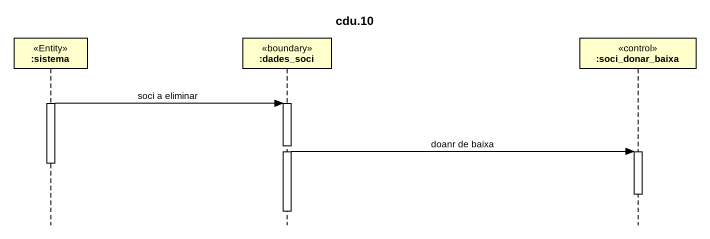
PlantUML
@startuml
title cdu.10
hide footbox
participant ":sistema" as sistema <<Entity>>
participant ":dades_soci" as dades_soci <<boundary>>
participant ":soci_donar_baixa" as soci_donar_baixa <<control>>

activate sistema
sistema -> dades_soci : soci a eliminar
activate dades_soci
dades_soci -> soci_donar_baixa : doanr de baixa
activate soci_donar_baixa
deactivate sistema
deactivate soci_donar_baixa
deactivate dades_soci
@enduml
